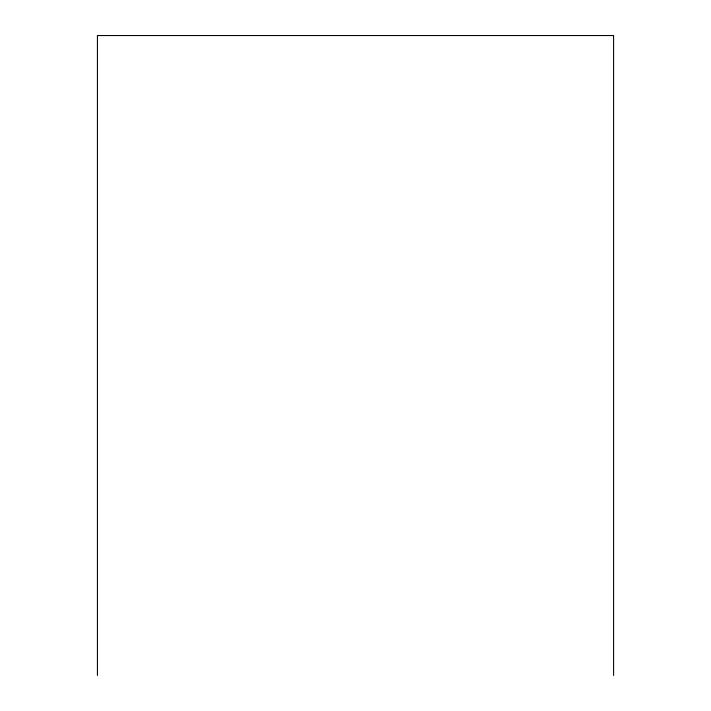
<?xml version="1.0" encoding="UTF-8"?>
<svg xmlns="http://www.w3.org/2000/svg" width="711" height="711" viewBox="0 0 711 711"><rect width="100%" height="100%" fill="white"/><g stroke="black" fill="none" stroke-linecap="round" stroke-linejoin="round"><path stroke-width="1.07" d="M613.584 675.45L613.584 35.55L97.416 35.55L97.416 675.45"/></g></svg>
